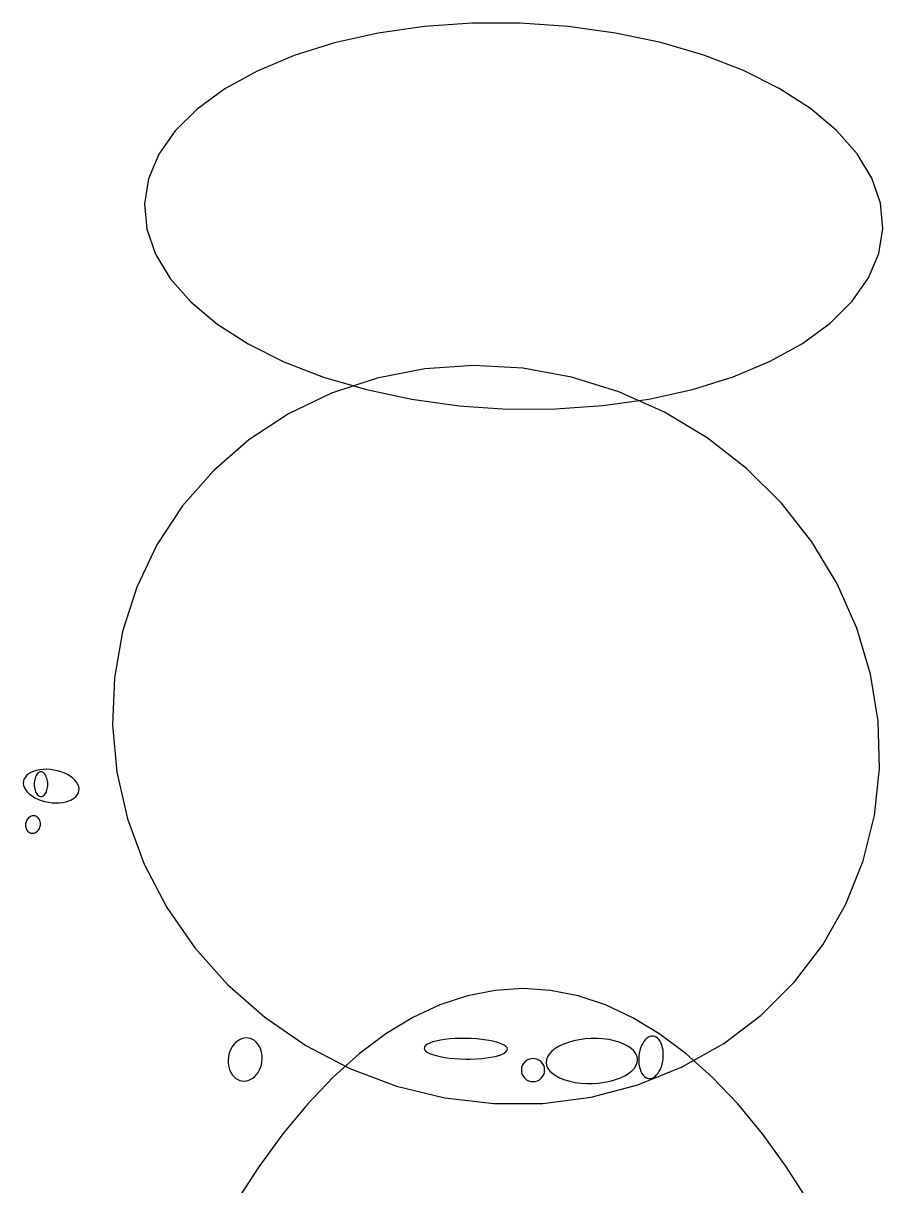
# Model space of a CAD drawing. Extents: x 27 to 214, y 5 to 397.
# Drawn here: x 135.65 to 164.16, y 81.67 to 120.23 of the extents above; entities that cross this region are included whole.
import ezdxf

# ---------------------------------------------------------------- set-up
doc = ezdxf.new("R2010")
doc.units = 0

msp = doc.modelspace()

# ---------------------------------------------------------------- linework, layer by layer
at = {"layer": 'CIRCLES'}
for p, q in [((152.204, 85.65), (152.182, 85.578)), ((152.24, 85.716), (152.204, 85.65)), ((152.287, 85.774), (152.24, 85.716)), ((152.346, 85.822), (152.287, 85.774)), ((152.412, 85.857), (152.346, 85.822)), ((152.484, 85.879), (152.412, 85.857)), ((152.559, 85.886), (152.484, 85.879)), ((152.634, 85.879), (152.559, 85.886)), ((152.706, 85.857), (152.634, 85.879)), ((152.772, 85.822), (152.706, 85.857)), ((152.83, 85.774), (152.772, 85.822)), ((152.878, 85.716), (152.83, 85.774)), ((152.913, 85.65), (152.878, 85.716)), ((152.935, 85.578), (152.913, 85.65)), ((152.182, 85.578), (152.175, 85.503)), ((152.175, 85.503), (152.182, 85.428)), ((152.182, 85.428), (152.204, 85.356)), ((152.204, 85.356), (152.24, 85.29)), ((152.24, 85.29), (152.287, 85.231)), ((152.83, 85.231), (152.878, 85.29)), ((152.878, 85.29), (152.913, 85.356)), ((152.913, 85.356), (152.935, 85.428)), ((152.942, 85.503), (152.935, 85.578)), ((152.935, 85.428), (152.942, 85.503)), ((152.287, 85.231), (152.346, 85.184)), ((152.346, 85.184), (152.412, 85.148)), ((152.412, 85.148), (152.484, 85.126)), ((152.484, 85.126), (152.559, 85.119)), ((152.559, 85.119), (152.634, 85.126)), ((152.634, 85.126), (152.706, 85.148)), ((152.706, 85.148), (152.772, 85.184)), ((152.772, 85.184), (152.83, 85.231))]:
    msp.add_line(p, q, dxfattribs=at)
at = {"layer": 'ELLIPSES'}
for p, q in [((148.955, 120.121), (147.429, 119.903)), ((150.53, 120.232), (148.955, 120.121)), ((152.13, 120.234), (150.53, 120.232)), ((153.726, 120.126), (152.13, 120.234)), ((155.291, 119.91), (153.726, 120.126)), ((145.981, 119.58), (144.634, 119.16)), ((147.429, 119.903), (145.981, 119.58)), ((156.798, 119.59), (155.291, 119.91)), ((158.221, 119.172), (156.798, 119.59)), ((144.634, 119.16), (143.412, 118.648)), ((159.537, 118.663), (158.221, 119.172)), ((143.412, 118.648), (142.335, 118.054)), ((160.722, 118.071), (159.537, 118.663)), ((142.335, 118.054), (141.423, 117.387)), ((161.757, 117.406), (160.722, 118.071)), ((141.423, 117.387), (140.69, 116.66)), ((162.623, 116.68), (161.757, 117.406)), ((140.69, 116.66), (140.148, 115.885)), ((163.306, 115.906), (162.623, 116.68)), ((140.148, 115.885), (139.809, 115.074)), ((163.795, 115.096), (163.306, 115.906)), ((139.809, 115.074), (139.676, 114.242)), ((164.08, 114.265), (163.795, 115.096)), ((139.676, 114.242), (139.753, 113.403)), ((164.157, 113.426), (164.08, 114.265)), ((139.753, 113.403), (140.038, 112.572)), ((164.024, 112.594), (164.157, 113.426)), ((140.038, 112.572), (140.526, 111.762)), ((163.684, 111.783), (164.024, 112.594)), ((140.526, 111.762), (141.209, 110.988)), ((163.143, 111.008), (163.684, 111.783)), ((141.209, 110.988), (142.076, 110.262)), ((162.41, 110.281), (163.143, 111.008)), ((142.076, 110.262), (143.11, 109.598)), ((161.497, 109.614), (162.41, 110.281)), ((143.11, 109.598), (144.296, 109.005)), ((160.421, 109.02), (161.497, 109.614)), ((144.296, 109.005), (145.611, 108.496)), ((148.971, 108.77), (147.392, 108.462)), ((150.589, 108.878), (148.971, 108.77)), ((152.219, 108.785), (150.589, 108.878)), ((153.835, 108.492), (152.219, 108.785)), ((159.198, 108.508), (160.421, 109.02)), ((145.611, 108.496), (147.035, 108.078)), ((147.392, 108.462), (145.877, 107.96)), ((155.409, 108.004), (153.835, 108.492)), ((157.852, 108.088), (159.198, 108.508)), ((147.035, 108.078), (148.542, 107.758)), ((156.917, 107.329), (155.409, 108.004)), ((156.403, 107.765), (157.852, 108.088)), ((145.877, 107.96), (144.452, 107.272)), ((148.542, 107.758), (150.107, 107.542)), ((154.878, 107.547), (156.403, 107.765)), ((144.452, 107.272), (143.14, 106.409)), ((150.107, 107.542), (151.703, 107.434)), ((151.703, 107.434), (153.302, 107.436)), ((153.302, 107.436), (154.878, 107.547)), ((158.333, 106.479), (156.917, 107.329)), ((159.634, 105.467), (158.333, 106.479)), ((143.14, 106.409), (141.963, 105.385)), ((141.963, 105.385), (140.939, 104.218)), ((160.798, 104.309), (159.634, 105.467)), ((140.939, 104.218), (140.086, 102.925)), ((161.807, 103.025), (160.798, 104.309)), ((162.644, 101.637), (161.807, 103.025)), ((140.086, 102.925), (139.418, 101.53)), ((139.418, 101.53), (138.945, 100.053)), ((163.295, 100.165), (162.644, 101.637)), ((138.945, 100.053), (138.675, 98.521)), ((163.75, 98.636), (163.295, 100.165)), ((138.675, 98.521), (138.614, 96.957)), ((164.001, 97.074), (163.75, 98.636)), ((138.614, 96.957), (138.761, 95.387)), ((164.044, 95.504), (164.001, 97.074)), ((135.764, 95.275), (135.714, 95.215)), ((135.828, 95.329), (135.764, 95.275)), ((135.905, 95.375), (135.828, 95.329)), ((135.994, 95.414), (135.905, 95.375)), ((136.092, 95.444), (135.994, 95.414)), ((136.082, 95.276), (136.063, 95.236)), ((136.104, 95.311), (136.082, 95.276)), ((136.199, 95.466), (136.092, 95.444)), ((136.129, 95.341), (136.104, 95.311)), ((136.155, 95.365), (136.129, 95.341)), ((136.183, 95.382), (136.155, 95.365)), ((136.211, 95.393), (136.183, 95.382)), ((136.313, 95.478), (136.199, 95.466)), ((136.24, 95.396), (136.211, 95.393)), ((136.27, 95.393), (136.24, 95.396)), ((136.298, 95.383), (136.27, 95.393)), ((136.326, 95.365), (136.298, 95.383)), ((136.431, 95.481), (136.313, 95.478)), ((136.353, 95.342), (136.326, 95.365)), ((136.377, 95.312), (136.353, 95.342)), ((136.399, 95.277), (136.377, 95.312)), ((136.419, 95.237), (136.399, 95.277)), ((136.551, 95.474), (136.431, 95.481)), ((136.672, 95.458), (136.551, 95.474)), ((136.792, 95.433), (136.672, 95.458)), ((136.908, 95.399), (136.792, 95.433)), ((137.018, 95.357), (136.908, 95.399)), ((137.121, 95.307), (137.018, 95.357)), ((137.215, 95.251), (137.121, 95.307)), ((138.761, 95.387), (139.115, 93.838)), ((163.878, 93.952), (164.044, 95.504)), ((135.658, 95.083), (135.654, 95.011)), ((135.654, 95.011), (135.666, 94.939)), ((135.678, 95.151), (135.658, 95.083)), ((135.666, 94.939), (135.693, 94.866)), ((135.714, 95.215), (135.678, 95.151)), ((136.02, 95.04), (136.018, 94.987)), ((136.018, 94.987), (136.02, 94.933)), ((136.025, 95.093), (136.02, 95.04)), ((136.02, 94.933), (136.026, 94.881)), ((136.034, 95.143), (136.025, 95.093)), ((136.026, 94.881), (136.035, 94.83)), ((136.047, 95.191), (136.034, 95.143)), ((136.063, 95.236), (136.047, 95.191)), ((136.435, 95.193), (136.419, 95.237)), ((136.448, 95.145), (136.435, 95.193)), ((136.458, 95.094), (136.448, 95.145)), ((136.449, 94.832), (136.458, 94.882)), ((136.464, 95.042), (136.458, 95.094)), ((136.458, 94.882), (136.464, 94.935)), ((136.466, 94.988), (136.464, 95.042)), ((136.464, 94.935), (136.466, 94.988)), ((137.297, 95.189), (137.215, 95.251)), ((137.368, 95.123), (137.297, 95.189)), ((137.425, 95.053), (137.368, 95.123)), ((137.467, 94.981), (137.425, 95.053)), ((137.494, 94.908), (137.467, 94.981)), ((137.506, 94.836), (137.494, 94.908)), ((135.693, 94.866), (135.736, 94.794)), ((135.736, 94.794), (135.793, 94.724)), ((135.793, 94.724), (135.863, 94.658)), ((135.863, 94.658), (135.946, 94.596)), ((135.946, 94.596), (136.039, 94.54)), ((136.035, 94.83), (136.048, 94.782)), ((136.039, 94.54), (136.142, 94.49)), ((136.048, 94.782), (136.065, 94.738)), ((136.065, 94.738), (136.084, 94.698)), ((136.084, 94.698), (136.106, 94.663)), ((136.106, 94.663), (136.131, 94.633)), ((136.131, 94.633), (136.157, 94.61)), ((136.157, 94.61), (136.185, 94.592)), ((136.185, 94.592), (136.214, 94.582)), ((136.214, 94.582), (136.243, 94.579)), ((136.243, 94.579), (136.272, 94.582)), ((136.272, 94.582), (136.301, 94.593)), ((136.301, 94.593), (136.329, 94.61)), ((136.329, 94.61), (136.355, 94.634)), ((136.355, 94.634), (136.379, 94.664)), ((136.379, 94.664), (136.401, 94.699)), ((136.401, 94.699), (136.42, 94.739)), ((136.42, 94.739), (136.436, 94.784)), ((136.436, 94.784), (136.449, 94.832)), ((137.255, 94.472), (137.332, 94.519)), ((137.332, 94.519), (137.397, 94.572)), ((137.397, 94.572), (137.447, 94.632)), ((137.447, 94.632), (137.482, 94.696)), ((137.482, 94.696), (137.502, 94.765)), ((137.502, 94.765), (137.506, 94.836)), ((136.142, 94.49), (136.253, 94.448)), ((136.253, 94.448), (136.368, 94.414)), ((136.368, 94.414), (136.488, 94.389)), ((136.488, 94.389), (136.609, 94.373)), ((136.609, 94.373), (136.73, 94.366)), ((136.73, 94.366), (136.848, 94.369)), ((136.848, 94.369), (136.961, 94.381)), ((136.961, 94.381), (137.068, 94.403)), ((137.068, 94.403), (137.167, 94.433)), ((137.167, 94.433), (137.255, 94.472)), ((135.75, 93.743), (135.739, 93.707)), ((135.765, 93.778), (135.75, 93.743)), ((135.783, 93.811), (135.765, 93.778)), ((135.804, 93.841), (135.783, 93.811)), ((135.829, 93.868), (135.804, 93.841)), ((135.856, 93.891), (135.829, 93.868)), ((135.885, 93.909), (135.856, 93.891)), ((135.916, 93.924), (135.885, 93.909)), ((135.948, 93.934), (135.916, 93.924)), ((135.98, 93.939), (135.948, 93.934)), ((136.012, 93.939), (135.98, 93.939)), ((136.044, 93.934), (136.012, 93.939)), ((136.074, 93.924), (136.044, 93.934)), ((136.103, 93.909), (136.074, 93.924)), ((136.13, 93.89), (136.103, 93.909)), ((136.154, 93.867), (136.13, 93.89)), ((136.175, 93.841), (136.154, 93.867)), ((136.192, 93.811), (136.175, 93.841)), ((136.206, 93.778), (136.192, 93.811)), ((136.216, 93.743), (136.206, 93.778)), ((136.222, 93.707), (136.216, 93.743)), ((139.115, 93.838), (139.669, 92.335)), ((163.506, 92.445), (163.878, 93.952)), ((135.732, 93.669), (135.73, 93.632)), ((135.73, 93.632), (135.731, 93.594)), ((135.731, 93.594), (135.737, 93.558)), ((135.739, 93.707), (135.732, 93.669)), ((135.737, 93.558), (135.747, 93.523)), ((135.747, 93.523), (135.761, 93.49)), ((135.761, 93.49), (135.779, 93.46)), ((135.779, 93.46), (135.8, 93.433)), ((135.8, 93.433), (135.824, 93.41)), ((135.824, 93.41), (135.85, 93.391)), ((135.85, 93.391), (135.879, 93.377)), ((135.879, 93.377), (135.909, 93.367)), ((135.909, 93.367), (135.941, 93.362)), ((135.941, 93.362), (135.973, 93.362)), ((135.973, 93.362), (136.005, 93.367)), ((136.005, 93.367), (136.037, 93.377)), ((136.037, 93.377), (136.068, 93.391)), ((136.068, 93.391), (136.097, 93.41)), ((136.097, 93.41), (136.124, 93.433)), ((136.124, 93.433), (136.149, 93.46)), ((136.149, 93.46), (136.17, 93.49)), ((136.17, 93.49), (136.189, 93.523)), ((136.189, 93.523), (136.203, 93.558)), ((136.203, 93.558), (136.214, 93.594)), ((136.214, 93.594), (136.221, 93.631)), ((136.221, 93.631), (136.223, 93.669)), ((136.223, 93.669), (136.222, 93.707)), ((139.669, 92.335), (140.414, 90.902)), ((162.935, 91.006), (163.506, 92.445)), ((140.414, 90.902), (141.339, 89.563)), ((162.172, 89.659), (162.935, 91.006)), ((141.339, 89.563), (142.428, 88.34)), ((161.232, 88.426), (162.172, 89.659)), ((142.428, 88.34), (143.664, 87.253)), ((160.129, 87.329), (161.232, 88.426)), ((150.383, 87.967), (149.471, 87.665)), ((151.299, 88.148), (150.383, 87.967)), ((152.219, 88.208), (151.299, 88.148)), ((153.138, 88.147), (152.219, 88.208)), ((154.054, 87.965), (153.138, 88.147)), ((154.965, 87.662), (154.054, 87.965)), ((149.471, 87.665), (148.568, 87.243)), ((155.868, 87.239), (154.965, 87.662)), ((143.664, 87.253), (145.025, 86.32)), ((148.568, 87.243), (147.675, 86.703)), ((156.76, 86.698), (155.868, 87.239)), ((158.882, 86.383), (160.129, 87.329)), ((142.691, 86.413), (142.633, 86.35)), ((142.755, 86.466), (142.691, 86.413)), ((142.823, 86.509), (142.755, 86.466)), ((142.895, 86.541), (142.823, 86.509)), ((142.968, 86.561), (142.895, 86.541)), ((143.042, 86.568), (142.968, 86.561)), ((143.116, 86.564), (143.042, 86.568)), ((143.188, 86.547), (143.116, 86.564)), ((143.257, 86.519), (143.188, 86.547)), ((143.321, 86.479), (143.257, 86.519)), ((143.381, 86.428), (143.321, 86.479)), ((143.434, 86.368), (143.381, 86.428)), ((147.675, 86.703), (146.796, 86.046)), ((149.132, 86.399), (149.051, 86.36)), ((149.233, 86.435), (149.132, 86.399)), ((149.352, 86.467), (149.233, 86.435)), ((149.489, 86.495), (149.352, 86.467)), ((149.639, 86.518), (149.489, 86.495)), ((149.802, 86.535), (149.639, 86.518)), ((149.973, 86.547), (149.802, 86.535)), ((150.151, 86.554), (149.973, 86.547)), ((150.331, 86.554), (150.151, 86.554)), ((150.511, 86.549), (150.331, 86.554)), ((150.689, 86.538), (150.511, 86.549)), ((150.86, 86.521), (150.689, 86.538)), ((151.021, 86.499), (150.86, 86.521)), ((151.171, 86.472), (151.021, 86.499)), ((151.307, 86.441), (151.171, 86.472)), ((151.426, 86.406), (151.307, 86.441)), ((151.526, 86.367), (151.426, 86.406)), ((153.731, 86.422), (153.568, 86.363)), ((153.907, 86.472), (153.731, 86.422)), ((154.094, 86.509), (153.907, 86.472)), ((154.288, 86.535), (154.094, 86.509)), ((154.486, 86.548), (154.288, 86.535)), ((154.684, 86.549), (154.486, 86.548)), ((154.879, 86.537), (154.684, 86.549)), ((155.068, 86.512), (154.879, 86.537)), ((155.247, 86.475), (155.068, 86.512)), ((155.414, 86.426), (155.247, 86.475)), ((155.566, 86.367), (155.414, 86.426)), ((156.238, 86.454), (156.196, 86.388)), ((156.283, 86.511), (156.238, 86.454)), ((156.332, 86.558), (156.283, 86.511)), ((156.384, 86.594), (156.332, 86.558)), ((156.436, 86.618), (156.384, 86.594)), ((156.49, 86.631), (156.436, 86.618)), ((156.543, 86.632), (156.49, 86.631)), ((156.595, 86.621), (156.543, 86.632)), ((156.644, 86.597), (156.595, 86.621)), ((156.691, 86.563), (156.644, 86.597)), ((156.734, 86.517), (156.691, 86.563)), ((156.773, 86.461), (156.734, 86.517)), ((157.639, 86.04), (156.76, 86.698)), ((156.806, 86.396), (156.773, 86.461)), ((156.834, 86.323), (156.806, 86.396)), ((142.473, 86.027), (142.455, 85.934)), ((142.501, 86.116), (142.473, 86.027)), ((142.537, 86.2), (142.501, 86.116)), ((142.581, 86.279), (142.537, 86.2)), ((142.633, 86.35), (142.581, 86.279)), ((143.48, 86.298), (143.434, 86.368)), ((143.518, 86.222), (143.48, 86.298)), ((143.547, 86.138), (143.518, 86.222)), ((143.567, 86.05), (143.547, 86.138)), ((143.578, 85.959), (143.567, 86.05)), ((145.025, 86.32), (146.489, 85.555)), ((146.796, 86.046), (145.932, 85.273)), ((148.957, 86.275), (148.944, 86.231)), ((148.944, 86.231), (148.956, 86.186)), ((148.956, 86.186), (148.99, 86.141)), ((148.993, 86.318), (148.957, 86.275)), ((148.99, 86.141), (149.048, 86.098)), ((149.051, 86.36), (148.993, 86.318)), ((149.048, 86.098), (149.127, 86.057)), ((149.127, 86.057), (149.227, 86.018)), ((149.227, 86.018), (149.346, 85.983)), ((151.42, 85.989), (151.521, 86.025)), ((151.521, 86.025), (151.601, 86.064)), ((151.605, 86.326), (151.526, 86.367)), ((151.601, 86.064), (151.66, 86.106)), ((151.662, 86.283), (151.605, 86.326)), ((151.66, 86.106), (151.696, 86.149)), ((151.697, 86.238), (151.662, 86.283)), ((151.696, 86.149), (151.708, 86.194)), ((151.708, 86.194), (151.697, 86.238)), ((153.101, 86.04), (153.04, 85.946)), ((153.185, 86.13), (153.101, 86.04)), ((153.293, 86.215), (153.185, 86.13)), ((153.421, 86.293), (153.293, 86.215)), ((153.568, 86.363), (153.421, 86.293)), ((155.699, 86.299), (155.566, 86.367)), ((155.812, 86.221), (155.699, 86.299)), ((155.903, 86.137), (155.812, 86.221)), ((155.97, 86.047), (155.903, 86.137)), ((156.012, 85.953), (155.97, 86.047)), ((156.082, 86.058), (156.07, 85.966)), ((156.102, 86.148), (156.082, 86.058)), ((156.128, 86.233), (156.102, 86.148)), ((156.159, 86.314), (156.128, 86.233)), ((156.196, 86.388), (156.159, 86.314)), ((156.855, 86.244), (156.834, 86.323)), ((156.87, 86.158), (156.855, 86.244)), ((156.878, 86.069), (156.87, 86.158)), ((156.879, 85.978), (156.878, 86.069)), ((157.51, 85.606), (158.882, 86.383)), ((158.502, 85.267), (157.639, 86.04)), ((142.455, 85.934), (142.446, 85.841)), ((142.446, 85.841), (142.447, 85.748)), ((142.447, 85.748), (142.458, 85.656)), ((142.458, 85.656), (142.478, 85.568)), ((143.524, 85.591), (143.552, 85.68)), ((143.552, 85.68), (143.57, 85.772)), ((143.57, 85.772), (143.579, 85.866)), ((143.579, 85.866), (143.578, 85.959)), ((149.346, 85.983), (149.481, 85.952)), ((149.481, 85.952), (149.631, 85.925)), ((149.631, 85.925), (149.793, 85.903)), ((149.793, 85.903), (149.964, 85.886)), ((149.964, 85.886), (150.141, 85.875)), ((150.141, 85.875), (150.322, 85.87)), ((150.322, 85.87), (150.502, 85.87)), ((150.502, 85.87), (150.68, 85.877)), ((150.68, 85.877), (150.851, 85.889)), ((150.851, 85.889), (151.013, 85.906)), ((151.013, 85.906), (151.164, 85.929)), ((151.164, 85.929), (151.3, 85.957)), ((151.3, 85.957), (151.42, 85.989)), ((153.005, 85.849), (152.995, 85.751)), ((152.995, 85.751), (153.011, 85.654)), ((153.04, 85.946), (153.005, 85.849)), ((153.011, 85.654), (153.053, 85.56)), ((155.922, 85.567), (155.983, 85.661)), ((155.983, 85.661), (156.018, 85.758)), ((156.028, 85.856), (156.012, 85.953)), ((156.018, 85.758), (156.028, 85.856)), ((156.07, 85.966), (156.064, 85.874)), ((156.064, 85.874), (156.065, 85.782)), ((156.065, 85.782), (156.073, 85.693)), ((156.073, 85.693), (156.088, 85.608)), ((156.815, 85.618), (156.841, 85.704)), ((156.841, 85.704), (156.86, 85.793)), ((156.86, 85.793), (156.873, 85.885)), ((156.873, 85.885), (156.879, 85.978)), ((142.478, 85.568), (142.507, 85.485)), ((142.507, 85.485), (142.545, 85.408)), ((142.545, 85.408), (142.591, 85.339)), ((142.591, 85.339), (142.644, 85.279)), ((142.644, 85.279), (142.704, 85.228)), ((143.202, 85.198), (143.27, 85.24)), ((143.27, 85.24), (143.334, 85.294)), ((143.334, 85.294), (143.392, 85.357)), ((143.392, 85.357), (143.444, 85.428)), ((143.444, 85.428), (143.488, 85.507)), ((143.488, 85.507), (143.524, 85.591)), ((145.932, 85.273), (145.087, 84.388)), ((146.489, 85.555), (148.034, 84.973)), ((153.053, 85.56), (153.12, 85.47)), ((153.12, 85.47), (153.211, 85.386)), ((153.211, 85.386), (153.324, 85.308)), ((153.324, 85.308), (153.457, 85.24)), ((153.457, 85.24), (153.609, 85.181)), ((155.292, 85.185), (155.455, 85.245)), ((155.455, 85.245), (155.602, 85.314)), ((155.602, 85.314), (155.73, 85.392)), ((155.73, 85.392), (155.838, 85.477)), ((155.838, 85.477), (155.922, 85.567)), ((156.038, 85.01), (157.51, 85.606)), ((156.088, 85.608), (156.109, 85.528)), ((156.109, 85.528), (156.137, 85.455)), ((156.137, 85.455), (156.17, 85.39)), ((156.17, 85.39), (156.209, 85.334)), ((156.209, 85.334), (156.252, 85.288)), ((156.252, 85.288), (156.299, 85.254)), ((156.299, 85.254), (156.348, 85.231)), ((156.507, 85.233), (156.559, 85.257)), ((156.559, 85.257), (156.611, 85.294)), ((156.611, 85.294), (156.659, 85.34)), ((156.659, 85.34), (156.705, 85.397)), ((156.705, 85.397), (156.747, 85.463)), ((156.747, 85.463), (156.784, 85.537)), ((156.784, 85.537), (156.815, 85.618)), ((159.346, 84.381), (158.502, 85.267)), ((142.704, 85.228), (142.768, 85.188)), ((142.768, 85.188), (142.837, 85.16)), ((142.837, 85.16), (142.909, 85.143)), ((142.909, 85.143), (142.983, 85.138)), ((142.983, 85.138), (143.057, 85.146)), ((143.057, 85.146), (143.13, 85.166)), ((143.13, 85.166), (143.202, 85.198)), ((148.034, 84.973), (149.632, 84.582)), ((153.609, 85.181), (153.776, 85.132)), ((153.776, 85.132), (153.955, 85.095)), ((153.955, 85.095), (154.144, 85.07)), ((154.144, 85.07), (154.339, 85.058)), ((154.339, 85.058), (154.537, 85.059)), ((154.487, 84.604), (156.038, 85.01)), ((154.537, 85.059), (154.735, 85.072)), ((154.735, 85.072), (154.929, 85.098)), ((154.929, 85.098), (155.116, 85.135)), ((155.116, 85.135), (155.292, 85.185)), ((156.348, 85.231), (156.4, 85.219)), ((156.4, 85.219), (156.453, 85.22)), ((156.453, 85.22), (156.507, 85.233)), ((149.632, 84.582), (151.258, 84.389)), ((152.886, 84.396), (154.487, 84.604)), ((145.087, 84.388), (144.262, 83.393)), ((151.258, 84.389), (152.886, 84.396)), ((160.169, 83.385), (159.346, 84.381)), ((144.262, 83.393), (143.461, 82.291)), ((160.969, 82.282), (160.169, 83.385)), ((143.461, 82.291), (142.686, 81.085)), ((161.743, 81.075), (160.969, 82.282))]:
    msp.add_line(p, q, dxfattribs=at)

doc.saveas('drawing.dxf')
